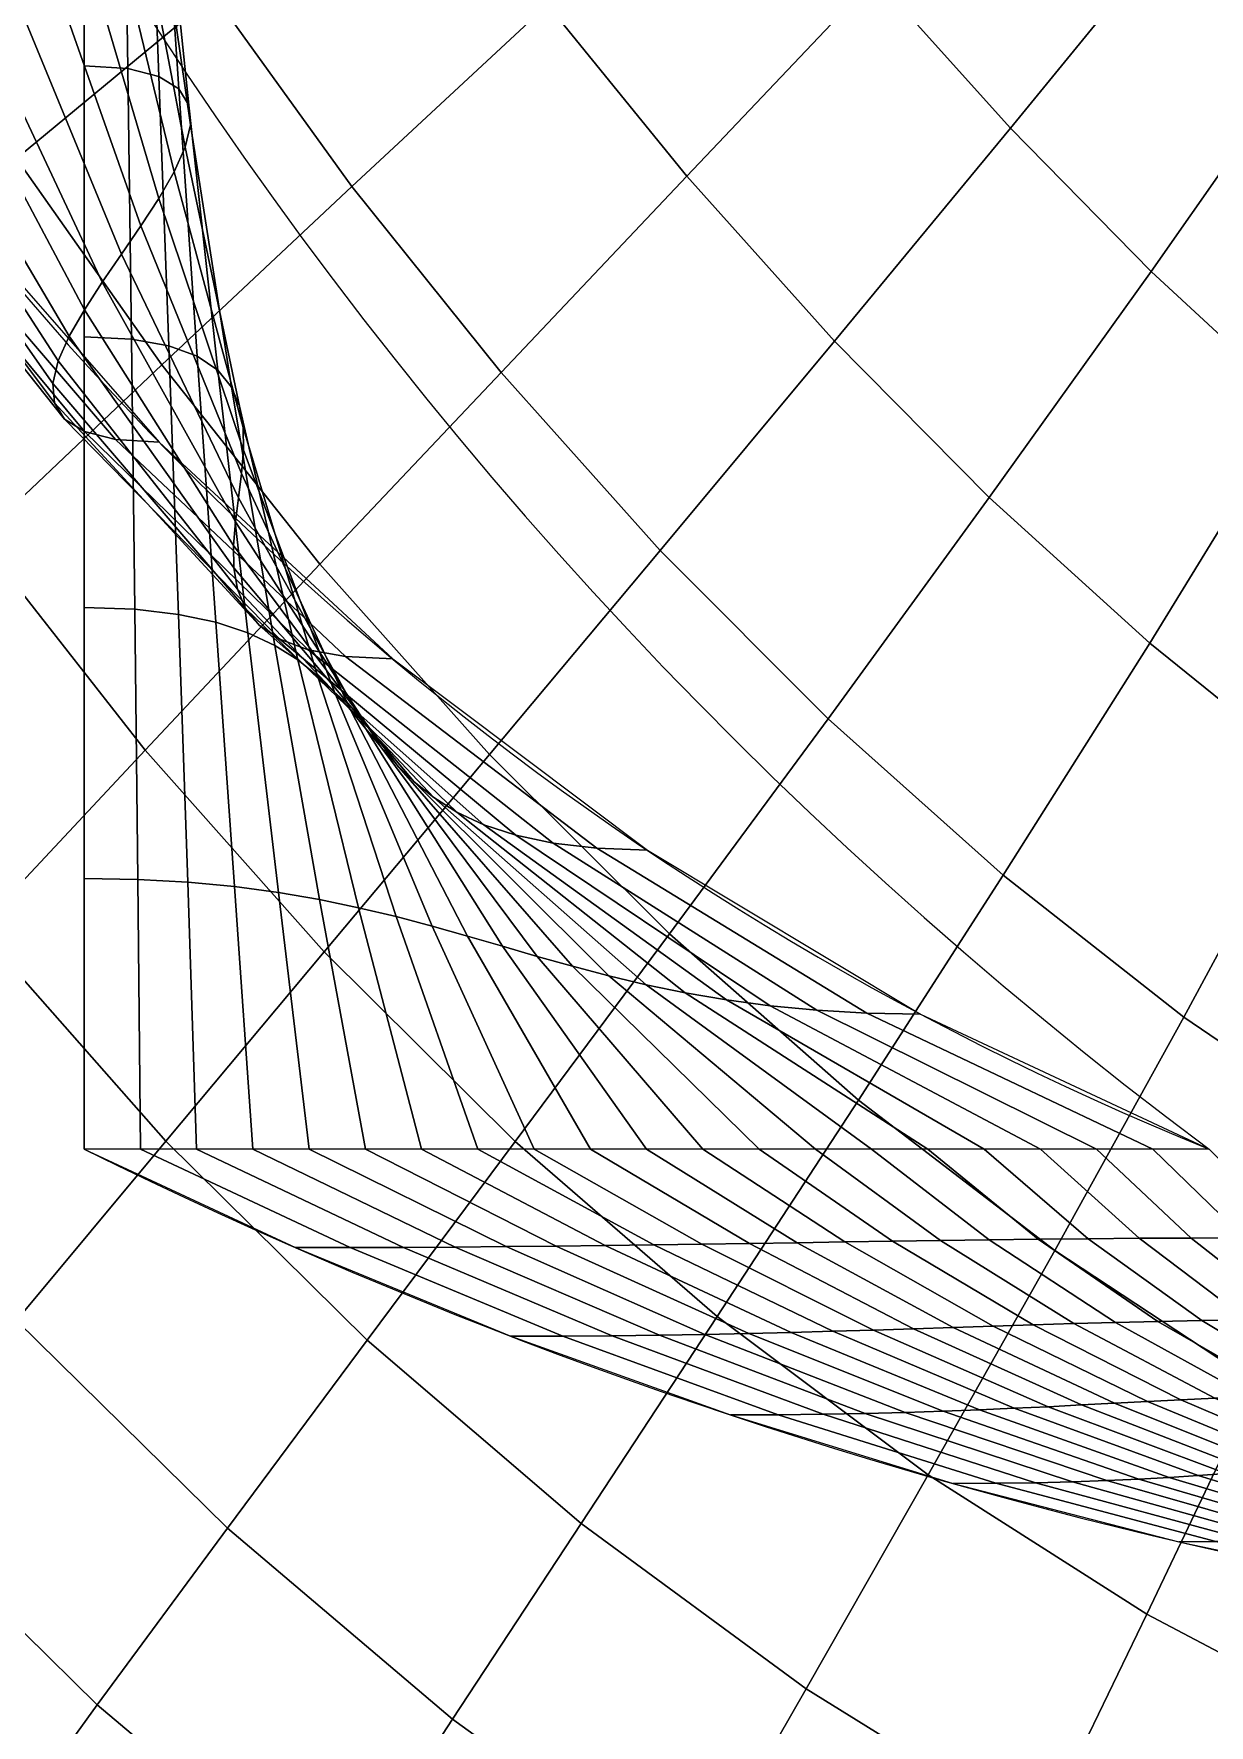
# Model space of a CAD drawing. Extents: x -0.04 to 0.34, y -0.083 to 0.58.
# Drawn here: x 0.0505 to 0.1027, y -0.0023 to 0.0729 of the extents above; entities that cross this region are included whole.
import ezdxf

# ---------------------------------------------------------------- set-up
doc = ezdxf.new("R2010")
doc.units = 0
doc.header["$MEASUREMENT"] = 0
doc.layers.get('0').update_dxf_attribs({"linetype": 'CONTINUOUS'})

msp = doc.modelspace()

# ---------------------------------------------------------------- linework, layer by layer
at = {"extrusion": (-1, -1.08138606294658e-16, 2.740087605879075e-15)}
for p, q in [((0.05274984718788472, 0.02333333333333498, 0.0233333333333352), (0.05274984718788472, 0.4974698626853622, 0.0233333333333352)), ((0.1027498471878852, 0.02333333333333876, 0.2056398495302184), (0.05274984718788472, 0.02333333333333498, 0.0233333333333352)), ((0.1027498471878853, 0.02333333333333876, 0.2056398495302184), (0.05274984718788478, 0.02333333333333498, 0.0233333333333352))]:
    msp.add_line(p, q, dxfattribs=at)
at = {"extrusion": (1, 0, 0)}
msp.add_line((0.05274984718788561, 0.2641114562396663, 0.0233333333333352), (0.05274984718788647, 0.02333333333333498, 0.02333333333334131), dxfattribs=at)
at = {"extrusion": (-1.836909530733566e-16, -1, 0)}
msp.add_line((0.1027498471878856, 0.0233333333333387, 0.2056398495302198), (0.05274984718788474, 0.02333333333333498, 0.02333333333333526), dxfattribs=at)
at = {"elevation": 0.2056398495302182}
msp.add_lwpolyline([(0.0527498471878855, 0.2641114562396664, 0.1344517638621859), (0.01765714940232177, 0.1610867501209285, 0.3265378993984606), (0.102749847187885, 0.02333333333333915)], format="xyb", dxfattribs=at)
for centre, radius, start, end in [((0.2191896511092644, 0.1793837519238337, 0.2056398495302182), 0.1947048049728559, 148.7411265591299, 233.2708836145646), ((0.1527498471878846, 0.225571090696714, 0.02333333333333526), 0.2256105283522224, 243.6891003284607, 296.3108996715393)]:
    msp.add_arc(centre, radius, start, end)

# ---------------------------------------------------------------- meshes
mesh = msp.add_polymesh((5, 9))
for k, corner in enumerate([(0.05076783843006319, 0.166771014739826, 0.05979463657271405), (0.05111500164475262, 0.1545114730359054, 0.05979463657271428), (0.05162120185444244, 0.1422593198005098, 0.0597946365727145), (0.05227766848424545, 0.1300301679890758, 0.05979463657271483), (0.05307402984441631, 0.1178393854728648, 0.05979463657271517), (0.05399834692525786, 0.1057019312916195, 0.05979463657271539), (0.05503716389209412, 0.09363219626239283, 0.05979463657271561), (0.05617557474227754, 0.08164384964288718, 0.05979463657271594), (0.05739730541398835, 0.06974969348313514, 0.05979463657271628), (0.05217593341829238, 0.1671990202070237, 0.05067931076286997), (0.05250021986341147, 0.1550312331945418, 0.0506793107628703), (0.05291989330320626, 0.14286776204228, 0.05067931076287052), (0.05342734256051909, 0.1307177268179574, 0.05067931076287074), (0.05401402119158046, 0.1185901044271425, 0.05067931076287119), (0.05467046722678358, 0.1064936329627617, 0.05067931076287141), (0.05538633266654613, 0.09443671859919955, 0.05067931076287174), (0.05615042241797541, 0.08242734602304669, 0.05067931076287208), (0.05695074225746036, 0.07047299335487472, 0.05067931076287241), (0.05302853713770292, 0.167523116832474, 0.04156398495302588), (0.05329104261858088, 0.1554248088059949, 0.04156398495302621), (0.05359982729042048, 0.1433284899825801, 0.04156398495302654), (0.0539490683061367, 0.1312383638502319, 0.04156398495302677), (0.05433251174925967, 0.1191585679127515, 0.0415639849530271), (0.05474348173256319, 0.1070931296039157, 0.04156398495302743), (0.05517489399286529, 0.09504592337446938, 0.04156398495302766), (0.05561927383714547, 0.08302062940917898, 0.04156398495302799), (0.05606877824875997, 0.07102069441382208, 0.04156398495302832), (0.05324629369274929, 0.1677284604959273, 0.03244865914318179), (0.0534025562726195, 0.1556741735063811, 0.03244865914318201), (0.05357260989300658, 0.1436204015783427, 0.03244865914318235), (0.05375313881671884, 0.1315682331149554, 0.03244865914318268), (0.05394071569038464, 0.1195187394341679, 0.03244865914318301), (0.05413180390034719, 0.1074729633536544, 0.03244865914318323), (0.05432276109274686, 0.09543190807941138, 0.03244865914318357), (0.05450984382028375, 0.08339652651642293, 0.0324486591431839), (0.05468921326614826, 0.07136771111529244, 0.03244865914318412), (0.05274984718788596, 0.1678002070771337, 0.02333333333333765), (0.052749847187886, 0.1557613009318172, 0.02333333333333792), (0.05274984718788604, 0.1437223947865006, 0.02333333333333826), (0.05274984718788608, 0.1316834886411841, 0.02333333333333854), (0.05274984718788613, 0.1196445824958675, 0.02333333333333887), (0.05274984718788617, 0.107605676350551, 0.02333333333333915), (0.05274984718788621, 0.0955667702052343, 0.02333333333333948), (0.05274984718788625, 0.08352786405991774, 0.02333333333333981), (0.05274984718788631, 0.07148895791460125, 0.02333333333334009)]):
    mesh.set_mesh_vertex(divmod(k, 9), corner)
mesh = msp.add_polymesh((9, 9))
for k, corner in enumerate([(0.02902810031222083, 0.1613875471292929, 0.1327172430514659), (0.02882465572682399, 0.1479739117342118, 0.1327172430514659), (0.02956367241796803, 0.1346063121814794, 0.1327172430514661), (0.03123896449597113, 0.1213820291934313, 0.1327172430514661), (0.0338343698939586, 0.1083968164294641, 0.1327172430514663), (0.03732396093612492, 0.09574388021412994, 0.1327172430514663), (0.04167235896025834, 0.08351288640752719, 0.1327172430514665), (0.04683514964217017, 0.07178900499995589, 0.1327172430514665), (0.05275939459667564, 0.06065200261084858, 0.1327172430514668), (0.03202331321136045, 0.1621124350014833, 0.1236019172416219), (0.0319081466983098, 0.1488541991705152, 0.1236019172416221), (0.03263024232830214, 0.1356367952845933, 0.1236019172416221), (0.03418277665983344, 0.1225465074411904, 0.1236019172416223), (0.03655007778250829, 0.1096682652942235, 0.1236019172416224), (0.03970781208263961, 0.09708473911381027, 0.1236019172416226), (0.04362326330080425, 0.0848754589201538, 0.1236019172416228), (0.04825570090794749, 0.07311596707733592, 0.1236019172416228), (0.05355683387492595, 0.06187701337628054, 0.123601917241623), (0.03509788200604559, 0.1628521669939232, 0.1144865914317779), (0.03507655130743693, 0.149752512970702, 0.114486591431778), (0.03578520616171475, 0.1366883804307745, 0.1144865914317781), (0.03721629572807517, 0.1237348316598934, 0.1144865914317784), (0.03935457149812724, 0.1109657506545069, 0.1144865914317786), (0.04217724977140373, 0.09845305587491754, 0.1144865914317787), (0.04565425441965483, 0.08626593394157145, 0.1144865914317788), (0.04974853735322879, 0.07447010243957697, 0.1144865914317789), (0.05441647327491514, 0.06312710968639718, 0.1144865914317791), (0.03817245080073073, 0.1635918989863633, 0.1053712656219339), (0.03824495591656407, 0.1506508267708888, 0.1053712656219341), (0.03894016999512735, 0.1377399655769556, 0.1053712656219343), (0.0402498147963169, 0.1249231558785964, 0.1053712656219344), (0.04215906521374621, 0.1122632360147904, 0.1053712656219346), (0.04464668746016785, 0.09982137263602481, 0.1053712656219347), (0.04768524553850542, 0.08765640896298921, 0.1053712656219351), (0.05124137379851008, 0.07582423780181802, 0.1053712656219352), (0.05527611267490434, 0.06437720599651375, 0.1053712656219353), (0.04116766369987035, 0.1643167868585537, 0.09625593981208996), (0.04132844688804987, 0.1515311142071921, 0.09625593981209019), (0.04200673990546147, 0.1387704486800695, 0.09625593981209041), (0.04319362696017923, 0.1260876341263555, 0.09625593981209063), (0.0448747731022959, 0.1135346848795498, 0.09625593981209085), (0.04703053860668256, 0.1011622315357051, 0.09625593981209096), (0.04963614987905135, 0.08901898147561582, 0.09625593981209118), (0.05266192506428742, 0.07715119987919794, 0.0962559398120914), (0.05607355195315464, 0.06560221676194572, 0.09625593981209163), (0.04400416480791894, 0.1650119864902447, 0.08714061400224599), (0.04424211058425298, 0.1523753489157289, 0.08714061400224621), (0.04489652196963854, 0.139758727697049, 0.08714061400224643), (0.04595802531528267, 0.1272044204322269, 0.08714061400224654), (0.04741290933670703, 0.114754060753261, 0.08714061400224687), (0.04924321666869835, 0.1024481747125317, 0.0871406140022471), (0.05142688066298788, 0.09032574897066048, 0.08714061400224732), (0.05393790597105681, 0.07842381538685594, 0.08714061400224754), (0.0567465909879271, 0.06677705643800852, 0.08714061400224776), (0.04660259822933095, 0.1656626537611869, 0.07802528819240201), (0.04690103336753203, 0.1531655045326156, 0.07802528819240223), (0.04752112226458008, 0.140683700584827, 0.07802528819240245), (0.04845330295724781, 0.1282496688252667, 0.07802528819240268), (0.04968468808991033, 0.1158953271404, 0.0780252881924029), (0.0511991351039658, 0.1036517443050775, 0.07802528819240312), (0.0529773511120103, 0.09154880893933226, 0.07802528819240334), (0.05499703133931427, 0.07961491103993079, 0.07802528819240356), (0.05723302965748282, 0.06787663948001732, 0.0780252881924039), (0.04888360806856087, 0.1662539445511306, 0.06890996238255803), (0.04922030160024568, 0.1538835546939689, 0.06890996238255825), (0.04979214686720754, 0.1415242653003363, 0.06890996238255848), (0.05058975298169521, 0.1291995333345309, 0.06890996238255881), (0.05160132353483651, 0.1169324475454425, 0.06890996238255903), (0.05281270737023544, 0.1047454824519158, 0.06890996238255925), (0.05420747444781396, 0.09266025887284002, 0.06890996238255959), (0.05576701598955583, 0.08069731355356158, 0.06890996238255981), (0.05747066784008287, 0.06887588034328779, 0.06890996238256003), (0.05076783843006319, 0.166771014739826, 0.05979463657271405), (0.05111500164475262, 0.1545114730359054, 0.05979463657271428), (0.05162120185444244, 0.1422593198005098, 0.0597946365727145), (0.05227766848424545, 0.1300301679890758, 0.05979463657271483), (0.05307402984441631, 0.1178393854728648, 0.05979463657271517), (0.05399834692525786, 0.1057019312916195, 0.05979463657271539), (0.05503716389209412, 0.09363219626239283, 0.05979463657271561), (0.05617557474227754, 0.08164384964288718, 0.05979463657271594), (0.05739730541398835, 0.06974969348313514, 0.05979463657271628)]):
    mesh.set_mesh_vertex(divmod(k, 9), corner)
mesh = msp.add_polymesh((9, 9))
for k, corner in enumerate([(0.01744591682420524, 0.1579041269107129, 0.2056398495302182), (0.01740325542698789, 0.1437437250095868, 0.2056398495302184), (0.01882056513554349, 0.1296543660750483, 0.2056398495302184), (0.02168274426826429, 0.1157861746786027, 0.2056398495302184), (0.02595929580836839, 0.1022869188131463, 0.2056398495302184), (0.03160465235492134, 0.08930043539928417, 0.2056398495302184), (0.03855866165142351, 0.07696509767790871, 0.2056398495302184), (0.04674722751857137, 0.06541234081923608, 0.2056398495302181), (0.056083099361944, 0.05476526145819305, 0.2056398495302184), (0.01694947031934191, 0.1579758734919193, 0.1965245237203742), (0.01675054634225438, 0.1438308524350229, 0.1965245237203742), (0.01799780243042295, 0.1297563592832063, 0.1965245237203742), (0.02067945263943152, 0.1159014302048314, 0.1965245237203742), (0.02476842730586986, 0.1024127618748459, 0.1965245237203742), (0.03022269564246029, 0.08943314839618077, 0.1965245237203742), (0.03698574774656282, 0.07709995980373174, 0.1965245237203743), (0.04498723088617385, 0.0655436783627309, 0.1965245237203742), (0.05414373328368202, 0.05488650825750191, 0.1965245237203742), (0.01716722687438829, 0.1581812171553725, 0.18740919791053), (0.01686205999629302, 0.1440802171354091, 0.18740919791053), (0.01797058503300906, 0.1300482708789688, 0.1874091979105301), (0.02048352315001367, 0.1162312994695549, 0.1874091979105301), (0.02437663124699486, 0.1027729333962623, 0.1874091979105301), (0.02961101781024433, 0.08981298214591943, 0.1874091979105301), (0.03613361484644442, 0.07748594450867363, 0.1874091979105302), (0.04387780086931214, 0.06591957546997496, 0.1874091979105301), (0.05276416830107035, 0.05523352495897221, 0.1874091979105301), (0.01801983059379882, 0.1585053137808228, 0.178293872100686), (0.01765288275146243, 0.1444737927468622, 0.178293872100686), (0.01865051902022326, 0.1305089988192689, 0.178293872100686), (0.02100524889563127, 0.1167519365018294, 0.178293872100686), (0.02469512180467406, 0.1033413968818714, 0.178293872100686), (0.02968403231602391, 0.09041247878707342, 0.1782938721006861), (0.03592217617276357, 0.07809514928394345, 0.1782938721006862), (0.04334665228848221, 0.06651285885610725, 0.1782938721006861), (0.05188220429236994, 0.05578122601791952, 0.1782938721006862), (0.01942792558202801, 0.1589333192480205, 0.1691785462908419), (0.01903810097012126, 0.1449935529054986, 0.169178546290842), (0.01994921046898708, 0.1311174410610392, 0.169178546290842), (0.02215492297190491, 0.117439495330711, 0.169178546290842), (0.02563511315183819, 0.1040921158361491, 0.169178546290842), (0.03035615261754963, 0.09120418045821566, 0.1691785462908421), (0.03627134494721558, 0.07889967162075029, 0.1691785462908422), (0.04332149996418007, 0.06729635523626665, 0.1691785462908421), (0.05143564113584195, 0.05650452588965915, 0.1691785462908422), (0.02131215594353033, 0.159450389436716, 0.1600632204809979), (0.0209328010146282, 0.1456214712474352, 0.1600632204809979), (0.02177826545622199, 0.1318524955612125, 0.160063220480998), (0.02384283847445516, 0.1182701299852559, 0.160063220480998), (0.02710781946141802, 0.1049990537635713, 0.160063220480998), (0.03154179217257207, 0.09216062929791935, 0.1600632204809981), (0.03710103439149577, 0.0798716090103031, 0.1600632204809982), (0.04373005871690178, 0.06824289132559236, 0.1600632204809981), (0.05136227870974745, 0.05737833902950651, 0.1600632204809982), (0.02359316578276025, 0.1600416802266597, 0.1509478946711538), (0.02325206924734186, 0.1463395214087885, 0.150947894671154), (0.02404929005884944, 0.1326930602767218, 0.150947894671154), (0.02597928849890255, 0.1192199944945201, 0.150947894671154), (0.02902445490634417, 0.1060361741686139, 0.1509478946711542), (0.03315536443884169, 0.09325436744475757, 0.1509478946711543), (0.03833115772729939, 0.08098305894381075, 0.1509478946711543), (0.04450004336714333, 0.06932529383922315, 0.1509478946711544), (0.05159991689234748, 0.05837757989277692, 0.1509478946711545), (0.02619159920417226, 0.1606923474976019, 0.1418325688613098), (0.0259109920306209, 0.1471296770256751, 0.14183256886131), (0.02667389035379097, 0.1336180331644998, 0.1418325688613101), (0.02847456614086769, 0.1202652428875599, 0.1418325688613101), (0.03129623365954746, 0.1071774405557528, 0.1418325688613103), (0.03511128287410913, 0.09445793703730343, 0.1418325688613103), (0.03988162817632182, 0.08220611891248253, 0.1418325688613104), (0.04555916873540079, 0.07051638949229799, 0.1418325688613104), (0.05208635556190318, 0.05947716293478583, 0.1418325688613106), (0.02902810031222083, 0.1613875471292929, 0.1327172430514659), (0.02882465572682399, 0.1479739117342118, 0.1327172430514659), (0.02956367241796803, 0.1346063121814794, 0.1327172430514661), (0.03123896449597113, 0.1213820291934313, 0.1327172430514661), (0.0338343698939586, 0.1083968164294641, 0.1327172430514663), (0.03732396093612492, 0.09574388021412994, 0.1327172430514663), (0.04167235896025834, 0.08351288640752719, 0.1327172430514665), (0.04683514964217017, 0.07178900499995589, 0.1327172430514665), (0.05275939459667564, 0.06065200261084858, 0.1327172430514668)]):
    mesh.set_mesh_vertex(divmod(k, 9), corner)
mesh = msp.add_polymesh((9, 9))
for k, corner in enumerate([(0.1443132398275789, 0.1332164100442708, 0.1198849837569122), (0.1392656217458999, 0.1234972567775283, 0.1242281356467695), (0.1336563330246226, 0.1135324357501954, 0.1292883397149032), (0.1275709886800603, 0.1033888987769578, 0.1350524141278405), (0.1210949076295969, 0.09313317327301252, 0.1415053496337598), (0.1143130773364776, 0.08283130535435146, 0.1486303487787385), (0.1073101193838888, 0.0725488041356328, 0.1564088697803707), (0.1001702560748237, 0.06235058736423205, 0.1648206749437589), (0.09297727815139895, 0.05230092852574697, 0.1738438834930224), (0.1437408116672392, 0.1337980574290738, 0.1198849837569122), (0.1377329364670501, 0.1251203117408484, 0.1242596978155417), (0.131214346461636, 0.1161180712901861, 0.129349502066644), (0.12426982424037, 0.1068625637965794, 0.1351410180627097), (0.1169837946765176, 0.09742464055420075, 0.1416190294877925), (0.1094402822147316, 0.08787472596414081, 0.1487665222780798), (0.1017228692812109, 0.07828276812885293, 0.1565647294668486), (0.09391465593311549, 0.06871819063173779, 0.1649931806351873), (0.08609822086037938, 0.05924984562185043, 0.174029755837716), (0.1432159051413494, 0.1344229480917989, 0.1198849837569122), (0.1362362696763857, 0.1268122517734713, 0.1242919063085891), (0.1288131147181944, 0.118804656248171, 0.1294119168897516), (0.1210286849369855, 0.1104748597278167, 0.1352314364126273), (0.1129648044078991, 0.1018972329555849, 0.1417350372569249), (0.1047028263905386, 0.09314577530181034, 0.1489054843132439), (0.09632358442851335, 0.08429407178394555, 0.1567237808192612), (0.08790734490606794, 0.07541525111752745, 0.1651692188663719), (0.0795337611948373, 0.06658194490252423, 0.174219434442028), (0.1427397661700394, 0.1350857688323923, 0.1198849837569122), (0.1347950881709446, 0.1285473467521887, 0.1243241148016365), (0.1264865948683689, 0.1215493500854496, 0.1294743317128591), (0.1178926031380543, 0.1141688665293012, 0.1353218547625449), (0.1090909463817094, 0.1064827052687047, 0.1418510450260573), (0.1001589167985835, 0.09856735963601904, 0.1490444463484078), (0.09117320917439004, 0.09049897055647693, 0.1568828321716738), (0.08220986634515343, 0.08235329087053267, 0.1653452570975565), (0.07334422648890265, 0.07420565062184825, 0.1744091130463399), (0.1423131960233509, 0.1357815409867269, 0.1198849837569122), (0.1334283528477063, 0.1303002471715005, 0.1243556769704087), (0.1242680627845346, 0.124309824770265, 0.1295354940645999), (0.1149056533291296, 0.1178883848291348, 0.135410458697414), (0.1054139068855718, 0.111113807856227, 0.1419647248800901), (0.0958649956810092, 0.1040637129131798, 0.1491806198477491), (0.08633041839065908, 0.09681542735720217, 0.1570386918581517), (0.07688093865120288, 0.08944595730895455, 0.1655177627889848), (0.0675865256349793, 0.08203195891973603, 0.1745949853910335), (0.1419366652396688, 0.1365056292677587, 0.1198849837569122), (0.1321546483137087, 0.1320459942031811, 0.1243859464906305), (0.1221902876581685, 0.1270442783245509, 0.1295941514736074), (0.1121111975170906, 0.1215779549754978, 0.1354954338021861), (0.1019843879496978, 0.1157243129710157, 0.1420737489039235), (0.09187619268869379, 0.1095604318575012, 0.1493112162754449), (0.08185219889475787, 0.1031631576935033, 0.1571881682127603), (0.07197717900414152, 0.0966090794114407, 0.1656832034009009), (0.06231502486048318, 0.08997450581910926, 0.1747732452164906), (0.1416104089859681, 0.1372537278879242, 0.1198849837569122), (0.1309922913821671, 0.1337600039070412, 0.1244142770380267), (0.1202856780917474, 0.129711413563445, 0.1296490514685146), (0.1095520906599592, 0.1251828271408291, 0.1355749656618128), (0.09885239113898187, 0.1202489734563905, 0.142175789182458), (0.088246703342233, 0.1149844208942576, 0.1494334470956728), (0.07779433616845105, 0.1094635588381154, 0.1573280695695647), (0.06755370921049214, 0.1037605795492194, 0.1658380463935481), (0.05758228085743849, 0.09794946053490139, 0.1749400862630926), (0.1413345042222927, 0.1380218320461417, 0.1198849837569122), (0.1299594188663614, 0.1354180347902598, 0.124440022288322), (0.1185864003147293, 0.1322703944133761, 0.1296989415779551), (0.1072708468984745, 0.1286488998976953, 0.1356472398612452), (0.09606744719449295, 0.1246234378914413, 0.142268517800594), (0.08503009527846334, 0.1202637789888235, 0.1495445237726099), (0.07421180820532297, 0.1156395642987758, 0.1574552042626303), (0.06366464594858395, 0.1108202923358836, 0.1659787592271706), (0.05343963402297619, 0.1058753062661182, 0.1750917022712216), (0.1411089304280171, 0.1388062006949509, 0.1198849837569122), (0.1290740566709404, 0.1369961454456978, 0.1244625359172415), (0.1171244712161881, 0.1346807888713182, 0.129742569330562), (0.1053097703756445, 0.1319226400098998, 0.1357104419854352), (0.09367879675482921, 0.1287841397860323, 0.1423496068432317), (0.08227954925781883, 0.1253276518787525, 0.1496416577704335), (0.07115909545762894, 0.1216154537816998, 0.1575663806260224), (0.06036348657769502, 0.117709728077714, 0.166101809362012), (0.04993767532285337, 0.1136725539495973, 0.175224286981259)]):
    mesh.set_mesh_vertex(divmod(k, 9), corner)
mesh = msp.add_polymesh((9, 9))
for k, corner in enumerate([(0.1502084142881691, 0.1307883348186409, 0.1198849837569122), (0.1502084142881691, 0.1161152937252308, 0.1240764648835229), (0.1502084142881691, 0.1016695226087452, 0.1289944264341829), (0.1502084142881691, 0.08748696584959181, 0.1346266313964558), (0.1502084142881691, 0.07360291289069365, 0.1409590655570426), (0.1502084142881691, 0.06005191042928915, 0.1479759723723477), (0.1502084142881691, 0.04686767645685497, 0.1556598921743607), (0.1502084142881691, 0.03408301636103395, 0.163991705614301), (0.1502084142881691, 0.02172974129833283, 0.1729506812359282), (0.1493935195055872, 0.1308297996097141, 0.1198849837569122), (0.1491940297008177, 0.1162576146045391, 0.1240795887841864), (0.1488050952465526, 0.1019007668060816, 0.1290004800457886), (0.1482482435368258, 0.08779608278275508, 0.1346354010691902), (0.1475449958670423, 0.07397973891378506, 0.1409703171466909), (0.146716866705783, 0.0604871742176194, 0.1479894502954907), (0.1457853629857458, 0.04735300501505946, 0.1556753185597117), (0.1447719834158184, 0.03461094163945178, 0.164008779556456), (0.1436982178162063, 0.02229370740118264, 0.1729690781574167), (0.1485869810524927, 0.130953406055079, 0.1198849837569122), (0.1480267092604908, 0.116670557423731, 0.1240885296033267), (0.1471261431657618, 0.102570158479544, 0.1290178058996947), (0.1459249392710723, 0.08869142013031994, 0.1346605004773614), (0.1444627305258639, 0.07507291668462535, 0.141002519972236), (0.1427791235139083, 0.06175250050222192, 0.1480280250410378), (0.1409136957148814, 0.04876721844086984, 0.155719469938475), (0.138905992847535, 0.03615323030740325, 0.164057646356417), (0.136795526301915, 0.02394572951599305, 0.1730217314154698), (0.1477967862299437, 0.1311568608335849, 0.1198849837569122), (0.146733589767883, 0.117331827926874, 0.1241026410166685), (0.1452158429058208, 0.1036394835451231, 0.1290451515245345), (0.1432980564580298, 0.0901225634255034, 0.1347001152059206), (0.141034690136481, 0.07682318815515443, 0.1410533461185783), (0.1384801464490567, 0.06378278069733212, 0.1480889080731665), (0.1356887647581482, 0.05104198565340412, 0.155789154644716), (0.1327148155162823, 0.0386405904615883, 0.1641347734744277), (0.1296124946949549, 0.02661744872850824, 0.1731048347504694), (0.1470302386950085, 0.1314365615324722, 0.1198849837569122), (0.1453410302101242, 0.1182176424393646, 0.1241212766999367), (0.1431174319933629, 0.1050685223916437, 0.1290812644489411), (0.1404256773447153, 0.09203627809347936, 0.1347524308398194), (0.1373319120803982, 0.07916739942505857, 0.1411204676706181), (0.1339021840869961, 0.06650771076643314, 0.1481693108560541), (0.1302024331501677, 0.05410229397729238, 0.1558811810125), (0.1262984810864219, 0.04199541322429057, 0.1642366283707318), (0.122256022205648, 0.03023044184298462, 0.173214581902797), (0.1462937373409943, 0.1317878790687399, 0.1198849837569122), (0.1438743601813031, 0.119303049191857, 0.1241437903288561), (0.14087276186439, 0.106815482546516, 0.1291248922015482), (0.1373639351069829, 0.09437711784940617, 0.1348156329640094), (0.1334227411898506, 0.08203934121371526, 0.1412015567132558), (0.1291238942639075, 0.06985291206095945, 0.1482664448538777), (0.1245419460688185, 0.05786789059216679, 0.1559923573758921), (0.1197512711069473, 0.04613356699888294, 0.1643596785055731), (0.1148260523142184, 0.03469839259013141, 0.1733471666128344), (0.1455926635674765, 0.1322054756766373, 0.1198849837569122), (0.1423577516222252, 0.1205622901105656, 0.1241695355791515), (0.1385221251553158, 0.1088374858327044, 0.1291747823109886), (0.1341667709865669, 0.09708810972325987, 0.1348879071634418), (0.1293724942387263, 0.08537069519144969, 0.1412942853313917), (0.1242198966422288, 0.0737411933338763, 0.1483775215308148), (0.1187893554102007, 0.06225490554182289, 0.1561194920689576), (0.1131610027429229, 0.05096641772516786, 0.1645003913391956), (0.1074147060192295, 0.03992953631657969, 0.1734987826209634), (0.1449313688921643, 0.1326836119245429, 0.1198849837569122), (0.1408142047248744, 0.1219691501262601, 0.1241978661265478), (0.1361042367207277, 0.1110910387206683, 0.1292296823058959), (0.1308859075961009, 0.1001114154554659, 0.1349674390230685), (0.125243423062049, 0.08909194766950335, 0.1413963256099263), (0.1192607235250727, 0.07809376922454248, 0.1484997523510427), (0.1130214565317094, 0.0671774187644314, 0.1562593934257621), (0.1066089500341947, 0.05640277945531547, 0.164655234331843), (0.1001061865521578, 0.04582902035682657, 0.1736656236675654), (0.1443132398275789, 0.1332164100442708, 0.1198849837569122), (0.1392656217458999, 0.1234972567775283, 0.1242281356467695), (0.1336563330246226, 0.1135324357501954, 0.1292883397149032), (0.1275709886800603, 0.1033888987769578, 0.1350524141278405), (0.1210949076295969, 0.09313317327301252, 0.1415053496337598), (0.1143130773364776, 0.08283130535435146, 0.1486303487787385), (0.1073101193838888, 0.0725488041356328, 0.1564088697803707), (0.1001702560748237, 0.06235058736423205, 0.1648206749437589), (0.09297727815139895, 0.05230092852574697, 0.1738438834930224)]):
    mesh.set_mesh_vertex(divmod(k, 9), corner)
mesh = msp.add_polymesh((9, 9))
for k, corner in enumerate([(0.09297727815139895, 0.05230092852574697, 0.1738438834930224), (0.0858145137241027, 0.04246340555257988, 0.183455028679921), (0.07876479849810974, 0.03290085126320741, 0.1936291190200279), (0.07191044738011759, 0.02367530565547082, 0.2043397034961033), (0.06533322754531651, 0.01484797017258122, 0.2155589405579628), (0.05911433304001018, 0.006479164055641862, 0.2272576707382304), (0.05333436099108085, -0.001371717108709758, 0.2394054926939244), (0.04807328948900375, -0.008646240542395711, 0.2519708424748965), (0.04341045720642295, -0.01528697303430326, 0.2649210758117282), (0.08609822086037938, 0.05924984562185043, 0.174029755837716), (0.07835558384924629, 0.04994596832046816, 0.1836507438607414), (0.07076816981277806, 0.04087413306271404, 0.1938309046588617), (0.06341677448917055, 0.03210121098361784, 0.2045435358050294), (0.05638153190405665, 0.0236933294538979, 0.2157605427785004), (0.04974188368801019, 0.01571583336639981, 0.2274525129049961), (0.04357655033529123, 0.008233248369518664, 0.2395887927537866), (0.03796350448438385, 0.001309246139088005, 0.2521375687873051), (0.03297994629527184, -0.004993388224850959, 0.2650659510503476), (0.0795337611948373, 0.06658194490252423, 0.174219434442028), (0.07128182951925838, 0.05786624804662321, 0.183850466860964), (0.06322984666440218, 0.04933968052392745, 0.1940368224268184), (0.05545536964477266, 0.04107315056422212, 0.2047515421544114), (0.04803517744717017, 0.03313691936439933, 0.2159662733721547), (0.04104523495485896, 0.02560056740984806, 0.2276513450137432), (0.03456065915419632, 0.01853296248961001, 0.2397758463984924), (0.02865568771846522, 0.01200222948488761, 0.2523077092904117), (0.02340365005698369, 0.006075722006076978, 0.2652137930174029), (0.07334422648890265, 0.07420565062184825, 0.1744091130463399), (0.06465087239296424, 0.06613092339730131, 0.1840501898611869), (0.05620358283911103, 0.05820349380275558, 0.1942427401947751), (0.04807528624285134, 0.05049722615553365, 0.2049595485037934), (0.04033801667684617, 0.04308543447148172, 0.2161720039658091), (0.03306287240174416, 0.0360408538213115, 0.2278501771224904), (0.02631997702069661, 0.02943561312749288, 0.2399629000431983), (0.0201784433664785, 0.02334120946937879, 0.2524778497935182), (0.01470634022243483, 0.01782848396050007, 0.2653616349844581), (0.0675865256349793, 0.08203195891973603, 0.1745949853910335), (0.05851629685156007, 0.07464971050948122, 0.1842459050420072), (0.04973846333709614, 0.06737508564488093, 0.1944445258336088), (0.04132027738508742, 0.06028352722462604, 0.2051633808127196), (0.03332798296512546, 0.05345002263625021, 0.2163736061863465), (0.02582676896862007, 0.04694908004638987, 0.2280450192892559), (0.01888072541259539, 0.04085470588345275, 0.2401462001030605), (0.0125528027243223, 0.03524038356872761, 0.2526445761059269), (0.00690477422097785, 0.03017905354885486, 0.2655065102230775), (0.06231502486048318, 0.08997450581910926, 0.1747732452164906), (0.05292868431546999, 0.08333544329820408, 0.1844336045840225), (0.04388010047614027, 0.07676757425534686, 0.1946380472141968), (0.03523015376911448, 0.07034623637923443, 0.2053588650407341), (0.0270386069842144, 0.06414640275552963, 0.2165669516606505), (0.01936405345153186, 0.05824266288896252, 0.2282318815720584), (0.0122638684972583, 0.0527092046798725, 0.2403219929932356), (0.005794164314344485, 0.04761979740003031, 0.2528044740369401), (9.748374558526951e-06, 0.04304777571010843, 0.2656454520048251), (0.05758228085743849, 0.09794946053490139, 0.1749400862630926), (0.04793647909156801, 0.09210394745142625, 0.1846092806678306), (0.03867163517422983, 0.08629753758375114, 0.1948191722074162), (0.02984192040653016, 0.08060346394328843, 0.2055418271473813), (0.0215002861421259, 0.07509468002323882, 0.216747912015604), (0.01369840722033661, 0.0698438452494361, 0.2284067740289162), (0.006486628978133624, 0.06492331116289018, 0.2404865251288799), (-8.608201041820918e-05, 0.06040510836842494, 0.2529541293958599), (-0.00597218332915056, 0.05636093428187672, 0.265775493601265), (0.05343963402297619, 0.1058753062661182, 0.1750917022712216), (0.04358668900733581, 0.1008737815391119, 0.1847689254740288), (0.03415454717656746, 0.09588471393775122, 0.1949837686841441), (0.02519069644274491, 0.09097690807482572, 0.2057080930922051), (0.01674131179618882, 0.08621896636534321, 0.2169123588780902), (0.008851194427506315, 0.0816792785019691, 0.228565706717848), (0.001563714701276198, 0.07742601145975869, 0.2406360429251497), (-0.00507924085874184, 0.0735271000550679, 0.2530901279919884), (-0.01103731842422712, 0.07005023808212596, 0.2658936682839614), (0.04993767532285337, 0.1136725539495973, 0.175224286981259), (0.03992543679016453, 0.1095658989481569, 0.1849085311832147), (0.03036929268134198, 0.105451611038015, 0.1951277045152576), (0.02131043902924584, 0.1013914109409748, 0.2058534888347497), (0.01278867764108976, 0.09744688479599906, 0.2170561638749924), (0.004842351450551619, 0.09367947715405633, 0.2287046896968717), (-0.002491716039947078, 0.09015048432527606, 0.2407667927972016), (-0.009178277057016515, 0.08692104809495693, 0.2532090556346281), (-0.01518371143629399, 0.08405214982407005, 0.2659970093244783)]):
    mesh.set_mesh_vertex(divmod(k, 9), corner)
mesh = msp.add_polymesh((5, 5))
for k, corner in enumerate([(0.05739730541398835, 0.06974969348313514, 0.05979463657271628), (0.05868481047194236, 0.05796152621742762, 0.0597946365727165), (0.06001938333980462, 0.04629001694994395, 0.05979463657271672), (0.06138127890476253, 0.03474459177358957, 0.05979463657271705), (0.06274984718788638, 0.02333333333333576, 0.05979463657271727), (0.05695074225746036, 0.07047299335487472, 0.05067931076287241), (0.05777455530814024, 0.05858055246856059, 0.05067931076287263), (0.05860844643047325, 0.0467562555571705, 0.05067931076287296), (0.05943839383981166, 0.03500560872785818, 0.05067931076287319), (0.06024984718788644, 0.02333333333333554, 0.05067931076287352), (0.05606877824875997, 0.07102069441382208, 0.04156398495302832), (0.05651522191820915, 0.05904929488993865, 0.04156398495302865), (0.05695010692109519, 0.04710930328865409, 0.04156398495302888), (0.05736465572704541, 0.03520325740421193, 0.04156398495302921), (0.05774984718788649, 0.02333333333333537, 0.04156398495302943), (0.05468921326614826, 0.07136771111529244, 0.03244865914318412), (0.05485694198413066, 0.05934628436302553, 0.03244865914318446), (0.05500902158309226, 0.04733299001928865, 0.03244865914318479), (0.05514137127391869, 0.03532848519151993, 0.03244865914318512), (0.05524984718788649, 0.02333333333333515, 0.03244865914318545), (0.05274984718788631, 0.07148895791460125, 0.02333333333334009), (0.05274984718788635, 0.05945005176928464, 0.02333333333334042), (0.05274984718788639, 0.04741114562396809, 0.0233333333333407), (0.05274984718788643, 0.03537223947865153, 0.02333333333334103), (0.05274984718788647, 0.02333333333333498, 0.02333333333334131)]):
    mesh.set_mesh_vertex(divmod(k, 5), corner)
mesh = msp.add_polymesh((9, 5))
for k, corner in enumerate([(0.05275939459667564, 0.06065200261084858, 0.1327172430514668), (0.05938423380392746, 0.05017539256155779, 0.1327172430514668), (0.06664157244214582, 0.04042565157812322, 0.1327172430514669), (0.0744568448084218, 0.03146151147018633, 0.1327172430514671), (0.08274984718788567, 0.02333333333333726, 0.1327172430514671), (0.05355683387492595, 0.06187701337628054, 0.123601917241623), (0.05947134500049382, 0.05122380118341896, 0.1236019172416231), (0.06593750010437653, 0.0412152926874722, 0.1236019172416232), (0.0728878255943721, 0.03190358064706916, 0.1236019172416234), (0.08024984718788578, 0.02333333333333704, 0.1236019172416234), (0.05441647327491514, 0.06312710968639718, 0.1144865914317791), (0.05960832451507858, 0.05229367892381653, 0.1144865914317792), (0.06526877099518534, 0.04202110392192743, 0.1144865914317795), (0.07133749967286744, 0.03235470243508282, 0.1144865914317797), (0.07774984718788587, 0.02333333333333687, 0.1144865914317797), (0.05527611267490434, 0.06437720599651375, 0.1053712656219353), (0.05974530402966334, 0.05336355666421411, 0.1053712656219355), (0.06460004188599415, 0.04282691515638259, 0.1053712656219356), (0.06978717375136279, 0.03280582422309647, 0.1053712656219358), (0.07524984718788597, 0.0233333333333367, 0.105371265621936), (0.05607355195315464, 0.06560221676194572, 0.09625593981209163), (0.0598324152262297, 0.05441196528607523, 0.09625593981209174), (0.06389596954822488, 0.04361655626573158, 0.09625593981209196), (0.0682181545373131, 0.0332478933999793, 0.09625593981209218), (0.07274984718788607, 0.02333333333333648, 0.0962559398120924), (0.0567465909879271, 0.06677705643800852, 0.08714061400224776), (0.05981978978675921, 0.0554174356708636, 0.08714061400224798), (0.0631212107532994, 0.04437385712486841, 0.0871406140022482), (0.06661174873817327, 0.03367185735460082, 0.08714061400224843), (0.07024984718788618, 0.02333333333333631, 0.08714061400224865), (0.05723302965748282, 0.06787663948001732, 0.0780252881924039), (0.05965755939323343, 0.05635849870004273, 0.07802528819240412), (0.0622404222726396, 0.0450826476086868, 0.07802528819240434), (0.06494926306139828, 0.0340686634758301, 0.07802528819240456), (0.06774984718788626, 0.02333333333333609, 0.07802528819240478), (0.05747066784008287, 0.06887588034328779, 0.06890996238256003), (0.05929585572763396, 0.0572136852550762, 0.06890996238256036), (0.06121826087766737, 0.04572675759208067, 0.06890996238256059), (0.06321200421444305, 0.03442925915253664, 0.06890996238256081), (0.06524984718788633, 0.02333333333333593, 0.06890996238256103), (0.05739730541398835, 0.06974969348313514, 0.05979463657271628), (0.05868481047194236, 0.05796152621742762, 0.0597946365727165), (0.06001938333980462, 0.04629001694994395, 0.05979463657271672), (0.06138127890476253, 0.03474459177358957, 0.05979463657271705), (0.06274984718788638, 0.02333333333333576, 0.05979463657271727)]):
    mesh.set_mesh_vertex(divmod(k, 5), corner)
mesh = msp.add_polymesh((9, 5))
for k, corner in enumerate([(0.056083099361944, 0.05476526145819305, 0.2056398495302184), (0.06646680184227084, 0.04513730607834843, 0.2056398495302184), (0.07778769480248433, 0.03663106221988671, 0.2056398495302184), (0.08992515215784849, 0.02933716539151415, 0.2056398495302184), (0.1027498471878853, 0.02333333333333876, 0.2056398495302184), (0.05414373328368202, 0.05488650825750191, 0.1965245237203742), (0.0643597070460265, 0.0452410734846076, 0.1965245237203742), (0.07552852040727843, 0.03670921782456615, 0.1965245237203742), (0.0875336280718162, 0.02938091967864576, 0.1965245237203743), (0.1002498471878852, 0.02333333333333859, 0.1965245237203742), (0.05276416830107035, 0.05523352495897221, 0.1874091979105301), (0.06270142711194805, 0.04553806295769436, 0.1874091979105301), (0.07358743506927555, 0.03693290455520071, 0.1874091979105301), (0.0853103436186895, 0.0295061474659537, 0.1874091979105302), (0.09774984718788529, 0.02333333333333837, 0.1874091979105302), (0.05188220429236994, 0.05578122601791952, 0.1782938721006862), (0.06144209372201692, 0.04600680537907248, 0.1782938721006861), (0.07192909555989745, 0.03728595228668435, 0.1782938721006862), (0.08323660550592324, 0.02970379614230739, 0.1782938721006863), (0.09524984718788532, 0.0233333333333382, 0.1782938721006862), (0.05143564113584195, 0.05650452588965915, 0.1691785462908422), (0.0605318385582148, 0.04662583163020545, 0.1691785462908422), (0.07051815865056608, 0.0377521908939108, 0.1691785462908422), (0.08129372044097237, 0.02996481309657606, 0.1691785462908423), (0.09274984718788534, 0.02333333333333798, 0.1691785462908423), (0.05136227870974745, 0.05737833902950651, 0.1600632204809982), (0.05992079330252323, 0.04737367259255687, 0.1600632204809982), (0.06931928111270336, 0.03831545025177407, 0.1600632204809982), (0.07946299513129186, 0.03028014571762899, 0.1600632204809985), (0.09024984718788545, 0.02333333333333781, 0.1600632204809985), (0.05159991689234748, 0.05837757989277692, 0.1509478946711545), (0.05955908963692373, 0.0482288591475904, 0.1509478946711545), (0.0682971197177311, 0.03895956023516806, 0.1509478946711545), (0.07772573628433661, 0.03064074139433554, 0.1509478946711547), (0.08774984718788548, 0.02333333333333765, 0.1509478946711547), (0.05208635556190318, 0.05947716293478583, 0.1418325688613106), (0.05939685924339795, 0.04916992217676941, 0.1418325688613106), (0.06741633123707129, 0.03966835071898639, 0.1418325688613107), (0.0760632506075616, 0.03103754751556481, 0.1418325688613108), (0.08524984718788556, 0.02333333333333742, 0.1418325688613108), (0.05275939459667564, 0.06065200261084858, 0.1327172430514668), (0.05938423380392746, 0.05017539256155779, 0.1327172430514668), (0.06664157244214582, 0.04042565157812322, 0.1327172430514669), (0.0744568448084218, 0.03146151147018633, 0.1327172430514671), (0.08274984718788567, 0.02333333333333726, 0.1327172430514671)]):
    mesh.set_mesh_vertex(divmod(k, 5), corner)
mesh = msp.add_polymesh((9, 9))
for k, corner in enumerate([(0.1502084142881691, 0.02172974129833283, 0.1729506812359282), (0.1502084142881691, 0.009838589040695789, 0.1825145270601428), (0.1502084142881691, -0.001560852507100696, 0.1926594460525264), (0.1502084142881691, -0.01244021892891545, 0.2033601953358026), (0.1502084142881691, -0.02277243987439559, 0.2145901489998849), (0.1502084142881691, -0.03253180641619324, 0.2263213643532272), (0.1502084142881691, -0.04169403501965419, 0.2385246514506272), (0.1502084142881691, -0.05023632796580402, 0.2511696457244819), (0.1502084142881691, -0.05813743007728012, 0.2642248835387723), (0.1436982178162063, 0.02229370740118264, 0.1729690781574167), (0.1425855464784787, 0.010432960008113, 0.1825338981872547), (0.1414554395523358, -0.0009407843625262036, 0.1926794180099536), (0.1403293564608033, -0.01179822415184728, 0.2033803698646724), (0.1392287453455066, -0.02211134248477298, 0.2146101028032828), (0.1381750425435684, -0.03185347403891492, 0.2263406490728047), (0.137189672097607, -0.04099936855048258, 0.2385427937773713), (0.1362940453002011, -0.04952525079919812, 0.2511861476461879), (0.1355095602741024, -0.05740887692297281, 0.2642392227262124), (0.136795526301915, 0.02394572951599305, 0.1730217314154698), (0.1346217706678237, 0.01217886615101382, 0.1825893396889888), (0.1324241613664581, 0.0008856726259545145, 0.1927365791294868), (0.130242092391866, -0.009902007876650964, 0.2034381107576447), (0.1281149141685408, -0.02015359000621353, 0.214667211964732), (0.1260819315311801, -0.02983981171530536, 0.2263958432702161), (0.1241824018322542, -0.0389327964381978, 0.2385947183677077), (0.1224555331827, -0.04740611182200127, 0.251233377284174), (0.1209404828306735, -0.05523482486427489, 0.2642802624695756), (0.1296124946949549, 0.02661744872850824, 0.1731048347504694), (0.1264359184222753, 0.01501040588433633, 0.1826768437459426), (0.1232391178444721, 0.003856227346508367, 0.1928267972820029), (0.1200760342256489, -0.006809470629241643, 0.2035292439742636), (0.1170005142995437, -0.01695228723846998, 0.2147573481111156), (0.1140663058863146, -0.02653910039329133, 0.2264829570034799), (0.1113270537866454, -0.03553812680590807, 0.2386766716367928), (0.1088362959646816, -0.04391897874089801, 0.2513079204477424), (0.1066474600304968, -0.0516527172950505, 0.264345036040426), (0.122256022205648, 0.03023044184298462, 0.173214581902797), (0.1181406141311142, 0.01884979141636323, 0.1827924025387136), (0.1140176690027042, 0.007894843246432304, 0.1929459403383791), (0.1099524450880212, -0.002594117610619007, 0.2036495954740732), (0.1060100388249062, -0.01257796558154767, 0.214876382869317), (0.1022553773176667, -0.02201879492812364, 0.2265980003306146), (0.09875321130805254, -0.03087997706397139, 0.2387848999997832), (0.09556810864069326, -0.03912621469356092, 0.2514063629461953), (0.09276444824131441, -0.04672359263865089, 0.2644305767103275), (0.1148260523142184, 0.03469839259013141, 0.1733471666128344), (0.1098402672680557, 0.02360991300671089, 0.1829320082478994), (0.1048676749710807, 0.01291470368899694, 0.1930898761694926), (0.09998180324761413, 0.002658307758830025, 0.2037949912166178), (0.09525593678831862, -0.007114823529958292, 0.2150201878662192), (0.09076310587650199, -0.01636138762419725, 0.2267369833096385), (0.08657607582768839, -0.02503928464580274, 0.2389156498718351), (0.08276733717206658, -0.03310766837366752, 0.2515252905888349), (0.07940909660733492, -0.04052699410617122, 0.2645339177508444), (0.1074147060192295, 0.03992953631657969, 0.1734987826209634), (0.1016300487303637, 0.02919722621522891, 0.1830916530540976), (0.0958863122097629, 0.01882155082442627, 0.1932544726462206), (0.09026245820998008, 0.0088536143323934, 0.2039612571614416), (0.0848371123755996, -0.0006564936202264615, 0.2151846347287055), (0.07968854865847846, -0.009659750748425955, 0.22689591599857), (0.07489467471901162, -0.01810825227507062, 0.239065167668105), (0.07053301835434295, -0.0259552583025171, 0.2516612891849636), (0.06668071499158518, -0.03315523828574718, 0.2646520924335408), (0.1001061865521578, 0.04582902035682657, 0.1736656236675654), (0.09359577830278437, 0.03551453957013373, 0.1832673291379055), (0.08715994336917349, 0.0255169093043135, 0.19343559763944), (0.08088048297371292, 0.01589282299772932, 0.2041442192680887), (0.07483875992017924, 0.006698044625992994, 0.2153655950836589), (0.0691156782650027, -0.002012639677356765, 0.2270708084554279), (0.06379166427471344, -0.01018546756708516, 0.2392296998037493), (0.05894664872291672, -0.01776774388506719, 0.2518109445438834), (0.05466005057647766, -0.02470788140369229, 0.2647821340299807), (0.09297727815139895, 0.05230092852574697, 0.1738438834930224), (0.0858145137241027, 0.04246340555257988, 0.183455028679921), (0.07876479849810974, 0.03290085126320741, 0.1936291190200279), (0.07191044738011759, 0.02367530565547082, 0.2043397034961033), (0.06533322754531651, 0.01484797017258122, 0.2155589405579628), (0.05911433304001018, 0.006479164055641862, 0.2272576707382304), (0.05333436099108085, -0.001371717108709758, 0.2394054926939244), (0.04807328948900375, -0.008646240542395711, 0.2519708424748965), (0.04341045720642295, -0.01528697303430326, 0.2649210758117282)]):
    mesh.set_mesh_vertex(divmod(k, 9), corner)
mesh = msp.add_polymesh((9, 5))
for k, corner in enumerate([(0.06274984718788477, 0.02333333333333582, 0.05979463657271217), (0.06024984718788473, 0.02333333333333565, 0.05067931076286797), (0.05774984718788469, 0.02333333333333548, 0.04156398495302366), (0.05524984718788463, 0.02333333333333526, 0.03244865914317946), (0.05274984718788459, 0.02333333333333509, 0.02333333333333526), (0.07150789767805009, 0.01900178988852885, 0.05979463657271217), (0.0692463007197269, 0.01898275839465768, 0.05067931076286797), (0.06693562614434923, 0.01896834726346036, 0.04156398495302366), (0.0645688628637664, 0.01895921654674743, 0.03244865914317946), (0.06213899978982779, 0.01895602629632959, 0.02333333333333526), (0.08033965691788895, 0.01509591836543245, 0.05979463657271217), (0.07832047439476623, 0.01506199410130665, 0.05067931076286797), (0.07621855005644786, 0.01503630578569681, 0.04156398495302366), (0.07402206364362016, 0.01502002998267676, 0.03244865914317946), (0.07171919489696947, 0.01501434325632028, 0.02333333333333526), (0.08923842423706199, 0.01162567753536442, 0.05979463657271206), (0.08746503012644716, 0.01158031380029073, 0.05067931076286797), (0.08558897736060586, 0.01154596322633311, 0.04156398495302366), (0.0835956004173629, 0.01152419912222247, 0.03244865914317946), (0.08147023377454302, 0.01151659479668976, 0.0233333333333352), (0.09819698058093485, 0.008599933236507429, 0.05979463657271206), (0.0966721772254806, 0.008545963174869553, 0.05067931076286786), (0.09503686370198636, 0.008505095671548446, 0.04156398495302355), (0.0932752528435892, 0.00847920252058909, 0.03244865914317946), (0.09137155748342632, 0.00847015551603697, 0.0233333333333352), (0.1072076488270736, 0.006026429277159961, 0.05979463657271206), (0.1059337256589593, 0.005966136782057707, 0.05067931076286786), (0.1045518098495779, 0.005920481771315489, 0.04156398495302355), (0.1030464738787485, 0.005891555314127606, 0.03244865914317946), (0.10140229022629, 0.005881448479688356, 0.02333333333333515), (0.1162623558699402, 0.003911761946118031, 0.05979463657271206), (0.1152411406201627, 0.003846957531485562, 0.05067931076286786), (0.1141231105755335, 0.003797885980521054, 0.04156398495302355), (0.1128944350510739, 0.003766794845177057, 0.03244865914317935), (0.1115412833618047, 0.003755931677406177, 0.02333333333333515), (0.1253526962385448, 0.002261358245462253, 0.05979463657271195), (0.1245855982330461, 0.002193459184829327, 0.05067931076286775), (0.1237398043676106, 0.002142044289205502, 0.04156398495302344), (0.1228040723765332, 0.002109468439306372, 0.03244865914317935), (0.1217671599941085, 0.00209808651584753, 0.02333333333333509), (0.1344699970038902, 0.001079457944428319, 0.05979463657271195), (0.1339580422102757, 0.001009571943539511, 0.05067931076286775), (0.1333907238405444, 0.0009566524862191228, 0.04156398495302344), (0.1327601328123941, 0.0009231233644053649, 0.03244865914317935), (0.1320583600435222, 0.0009114083700365594, 0.02333333333333504)]):
    mesh.set_mesh_vertex(divmod(k, 5), corner)
mesh = msp.add_polymesh((9, 9))
for k, corner in enumerate([(0.08274984718788522, 0.0233333333333372, 0.132717243051466), (0.08024984718788518, 0.02333333333333709, 0.1236019172416218), (0.07774984718788513, 0.02333333333333693, 0.1144865914317776), (0.07524984718788506, 0.0233333333333367, 0.1053712656219333), (0.072749847187885, 0.02333333333333654, 0.09625593981208908), (0.07024984718788495, 0.02333333333333631, 0.08714061400224488), (0.06774984718788489, 0.02333333333333615, 0.07802528819240068), (0.06524984718788485, 0.02333333333333598, 0.06890996238255637), (0.06274984718788477, 0.02333333333333582, 0.05979463657271217), (0.08867520970875087, 0.01924116867849202, 0.132717243051466), (0.0865538345134405, 0.01920893614840968, 0.1236019172416218), (0.0844394704062808, 0.01917604356651681, 0.1144865914317776), (0.0823251062991211, 0.01914315098462394, 0.1053712656219333), (0.08020373110381075, 0.0191109184545416, 0.09625593981208908), (0.07806833373219912, 0.0190800060280803, 0.08714061400224488), (0.07591190309613557, 0.01905107375705073, 0.07802528819240068), (0.07372742810746945, 0.01902478169326338, 0.06890996238255637), (0.07150789767805009, 0.01900178988852885, 0.05979463657271217), (0.09493284287346726, 0.0155226189361708, 0.132717243051466), (0.09315006553661778, 0.01546516339057047, 0.1236019172416218), (0.09137910845908198, 0.01540653128089642, 0.1144865914317776), (0.08960815138154618, 0.01534789917122237, 0.1053712656219333), (0.08782537404469673, 0.01529044362562204, 0.09625593981208908), (0.08601895618921994, 0.01523534120816916, 0.08714061400224488), (0.08417707755580216, 0.01518376848293745, 0.07802528819240068), (0.08228791788512974, 0.0151369020140007, 0.06890996238255637), (0.08033965691788895, 0.01509591836543245, 0.05979463657271217), (0.101489728194853, 0.01219626416842973, 0.1327172430514659), (0.1000096445277424, 0.01211943425873852, 0.1236019172416218), (0.09854422638280691, 0.01204103104031645, 0.1144865914317776), (0.09707880823787149, 0.01196262782189428, 0.1053712656219333), (0.09559872457076085, 0.01188579791220312, 0.09625593981208908), (0.09408930985929978, 0.01181211461997361, 0.08714061400224488), (0.09253589858131309, 0.01174315125393677, 0.07802528819240068), (0.09092382521462555, 0.01168048112282344, 0.06890996238255637), (0.08923842423706199, 0.01162567753536442, 0.05979463657271206), (0.1083115013986713, 0.009278770543581005, 0.1327172430514659), (0.1071024413804743, 0.009187364601038528, 0.1236019172416218), (0.1059091685291401, 0.00909408686445079, 0.1144865914317776), (0.1047158956778059, 0.009000809127862941, 0.1053712656219333), (0.1035068356596088, 0.008909403185320464, 0.09625593981208908), (0.1022662013076861, 0.008821740830868341, 0.08714061400224477), (0.1009782054551747, 0.008739693858552, 0.07802528819240068), (0.09962706093521195, 0.008665134062416646, 0.06890996238255637), (0.09819698058093485, 0.008599933236507429, 0.05979463657271206), (0.1153626015080947, 0.006784790371624216, 0.1327172430514659), (0.1143972287436006, 0.006682676492636208, 0.1236019172416218), (0.1134472834992875, 0.006578471544453846, 0.1144865914317775), (0.1124973382549744, 0.006474266596271483, 0.1053712656219333), (0.1115319654904803, 0.006372152717283419, 0.09625593981208908), (0.1105357376856241, 0.006274220976683953, 0.08714061400224477), (0.109493227320225, 0.006182562443667328, 0.07802528819240057), (0.1083890068741018, 0.006099268187427898, 0.06890996238255626), (0.1072076488270736, 0.006026429277159961, 0.05979463657271206), (0.1226064274509556, 0.004726874120916047, 0.1327172430514659), (0.1218618259007545, 0.004617118667232356, 0.1236019172416218), (0.1211310550355323, 0.00450511566159606, 0.1144865914317775), (0.12040028417031, 0.004393112655959763, 0.1053712656219333), (0.1196556826201089, 0.004283357202276017, 0.09625593981208896), (0.1188834196999503, 0.004178096852497371, 0.08714061400224477), (0.1180696647248551, 0.004079579158576485, 0.07802528819240045), (0.1172005870098447, 0.003990051672465855, 0.06890996238255626), (0.1162623558699402, 0.003911761946118031, 0.05979463657271206), (0.1300055012094419, 0.003115394984982922, 0.1327172430514659), (0.1294632485180481, 0.003000398310038288, 0.1236019172416218), (0.1289322380923596, 0.00288304675437806, 0.1144865914317775), (0.1284012276666711, 0.002765695198717832, 0.1053712656219333), (0.1278589749752773, 0.002650698523773198, 0.09625593981208896), (0.127294237752473, 0.002540411610259696, 0.08714061400224465), (0.126695773732553, 0.002437189338892976, 0.07802528819240045), (0.126052340649812, 0.002343386590388685, 0.06890996238255626), (0.1253526962385448, 0.002261358245462253, 0.05979463657271195), (0.1375216364888912, 0.001958486487397715, 0.1327172430514659), (0.1371678633413244, 0.001840124647742414, 0.1236019172416217), (0.13682199927606, 0.001719339016148735, 0.1144865914317775), (0.1364761352107956, 0.001598553384555057, 0.1053712656219332), (0.1361223620632289, 0.001480191544899701, 0.09625593981208885), (0.1357527707510573, 0.001366677289120988, 0.08714061400224465), (0.1353594521919786, 0.001260434409157352, 0.07802528819240045), (0.1349344973036904, 0.001163886696946947, 0.06890996238255614), (0.1344699970038902, 0.001079457944428319, 0.05979463657271195)]):
    mesh.set_mesh_vertex(divmod(k, 9), corner)
mesh = msp.add_polymesh((9, 9))
for k, corner in enumerate([(0.1027498471878856, 0.0233333333333387, 0.2056398495302198), (0.1002498471878856, 0.02333333333333854, 0.1965245237203756), (0.09774984718788554, 0.02333333333333831, 0.1874091979105314), (0.09524984718788548, 0.02333333333333815, 0.1782938721006871), (0.09274984718788543, 0.02333333333333798, 0.1691785462908429), (0.0902498471878854, 0.02333333333333776, 0.1600632204809987), (0.08774984718788535, 0.02333333333333765, 0.1509478946711545), (0.0852498471878853, 0.02333333333333748, 0.1418325688613103), (0.08274984718788522, 0.0233333333333372, 0.132717243051466), (0.1067399410227338, 0.01939606083670403, 0.2056398495302198), (0.1043100779487952, 0.01939287058628619, 0.1965245237203756), (0.1019433146682124, 0.01938373986957331, 0.1874091979105314), (0.0996326400928347, 0.01936932873837593, 0.1782938721006871), (0.09737104313451148, 0.01935029724450477, 0.1691785462908429), (0.09515151270509217, 0.01932730543977018, 0.1600632204809987), (0.09296703771642606, 0.01930101337598289, 0.1509478946711545), (0.09081060708036248, 0.01927208110495332, 0.1418325688613103), (0.08867520970875087, 0.01924116867849202, 0.132717243051466), (0.1110390220211945, 0.01579871930547255, 0.2056398495302198), (0.1087361532745438, 0.01579303257911607, 0.1965245237203756), (0.1065396668617161, 0.01577675677609597, 0.1874091979105314), (0.1044377425233977, 0.01575106846048624, 0.1782938721006871), (0.102418560000275, 0.01571714419636033, 0.1691785462908429), (0.1004702990330343, 0.01567616054779214, 0.1600632204809987), (0.09858113936236182, 0.01562929407885538, 0.1509478946711545), (0.09673926072894404, 0.01557772135362367, 0.1418325688613103), (0.09493284287346726, 0.0155226189361708, 0.132717243051466), (0.1156182189910708, 0.01256546728394309, 0.2056398495302198), (0.113492852348251, 0.01255786295841038, 0.1965245237203756), (0.1114994754050079, 0.01253609885429974, 0.1874091979105314), (0.1096234226391667, 0.01250174828034212, 0.1782938721006871), (0.1078500285285518, 0.01245638454526843, 0.1691785462908429), (0.1061646275509883, 0.01240158095780941, 0.1600632204809987), (0.1045525541843007, 0.01233891082669614, 0.1509478946711545), (0.1029991429063141, 0.01226994746065924, 0.1418325688613103), (0.101489728194853, 0.01219626416842973, 0.1327172430514659), (0.1204467795748538, 0.009718018212864499, 0.2056398495302198), (0.1185430842146909, 0.009708971208312378, 0.1965245237203756), (0.1167814733562937, 0.009683078057353023, 0.1874091979105314), (0.1151461598327995, 0.00964221055403186, 0.1782938721006871), (0.1136213564773453, 0.009588240492394096, 0.1691785462908429), (0.1121912761230682, 0.009523039666484823, 0.1600632204809987), (0.1108401316031054, 0.009448479870349469, 0.1509478946711545), (0.1095521357505941, 0.009366432898033128, 0.1418325688613103), (0.1083115013986713, 0.009278770543581005, 0.1327172430514659), (0.1254922767722849, 0.00727549460921928, 0.2056398495302198), (0.1238480931198264, 0.007265387774780085, 0.1965245237203756), (0.122342757148997, 0.007236461317592147, 0.1874091979105314), (0.1209608413396156, 0.007190806306849928, 0.1782938721006871), (0.1196869181715013, 0.007130513811747785, 0.1691785462908429), (0.1185055601244731, 0.007057674901479738, 0.1600632204809987), (0.11740133967835, 0.006974380645240308, 0.1509478946711545), (0.1163588293129508, 0.006882722112223738, 0.1418325688613103), (0.1153626015080947, 0.006784790371624216, 0.1327172430514659), (0.1307208267092598, 0.005254299645785887, 0.2056398495302198), (0.1293676750199907, 0.005243436478015007, 0.1965245237203756), (0.128138999495531, 0.00521234534267101, 0.1874091979105315), (0.1270209694509019, 0.005163273791706502, 0.1782938721006871), (0.1259997542011244, 0.005098469377074089, 0.1691785462908429), (0.1250615230612199, 0.005020179650726209, 0.1600632204809987), (0.1241924453462095, 0.004930652164615579, 0.1509478946711545), (0.1233786903711143, 0.004832134470694693, 0.1418325688613103), (0.1226064274509556, 0.004726874120916047, 0.1327172430514659), (0.1360973161906107, 0.003668006992908535, 0.2056398495302198), (0.135060403808186, 0.003656625069449748, 0.1965245237203756), (0.1341246718171085, 0.003624049219550562, 0.1874091979105315), (0.1332788779516731, 0.003572634323926738, 0.1782938721006871), (0.1325117799461744, 0.003504735263293868, 0.1691785462908429), (0.1318121355349071, 0.003422706918367435, 0.1600632204809987), (0.1311687024521661, 0.003328904169863089, 0.1509478946711545), (0.1305702384322461, 0.003225681898496369, 0.1418325688613103), (0.1300055012094419, 0.003115394984982922, 0.1327172430514659), (0.1415856385085978, 0.0025272696622608, 0.2056398495302198), (0.140883865739726, 0.00251555466789205, 0.1965245237203756), (0.1402532747115756, 0.002482025546078293, 0.1874091979105315), (0.1396859563418444, 0.002429106088757904, 0.1782938721006871), (0.1391740015482299, 0.002359220087869207, 0.1691785462908429), (0.1387095012484297, 0.002274791335350468, 0.1600632204809987), (0.1382845463601414, 0.002178243623140119, 0.1509478946711545), (0.1378912278010627, 0.002072000743176372, 0.1418325688613103), (0.1375216364888912, 0.001958486487397715, 0.1327172430514659)]):
    mesh.set_mesh_vertex(divmod(k, 9), corner)

doc.saveas('drawing.dxf')
